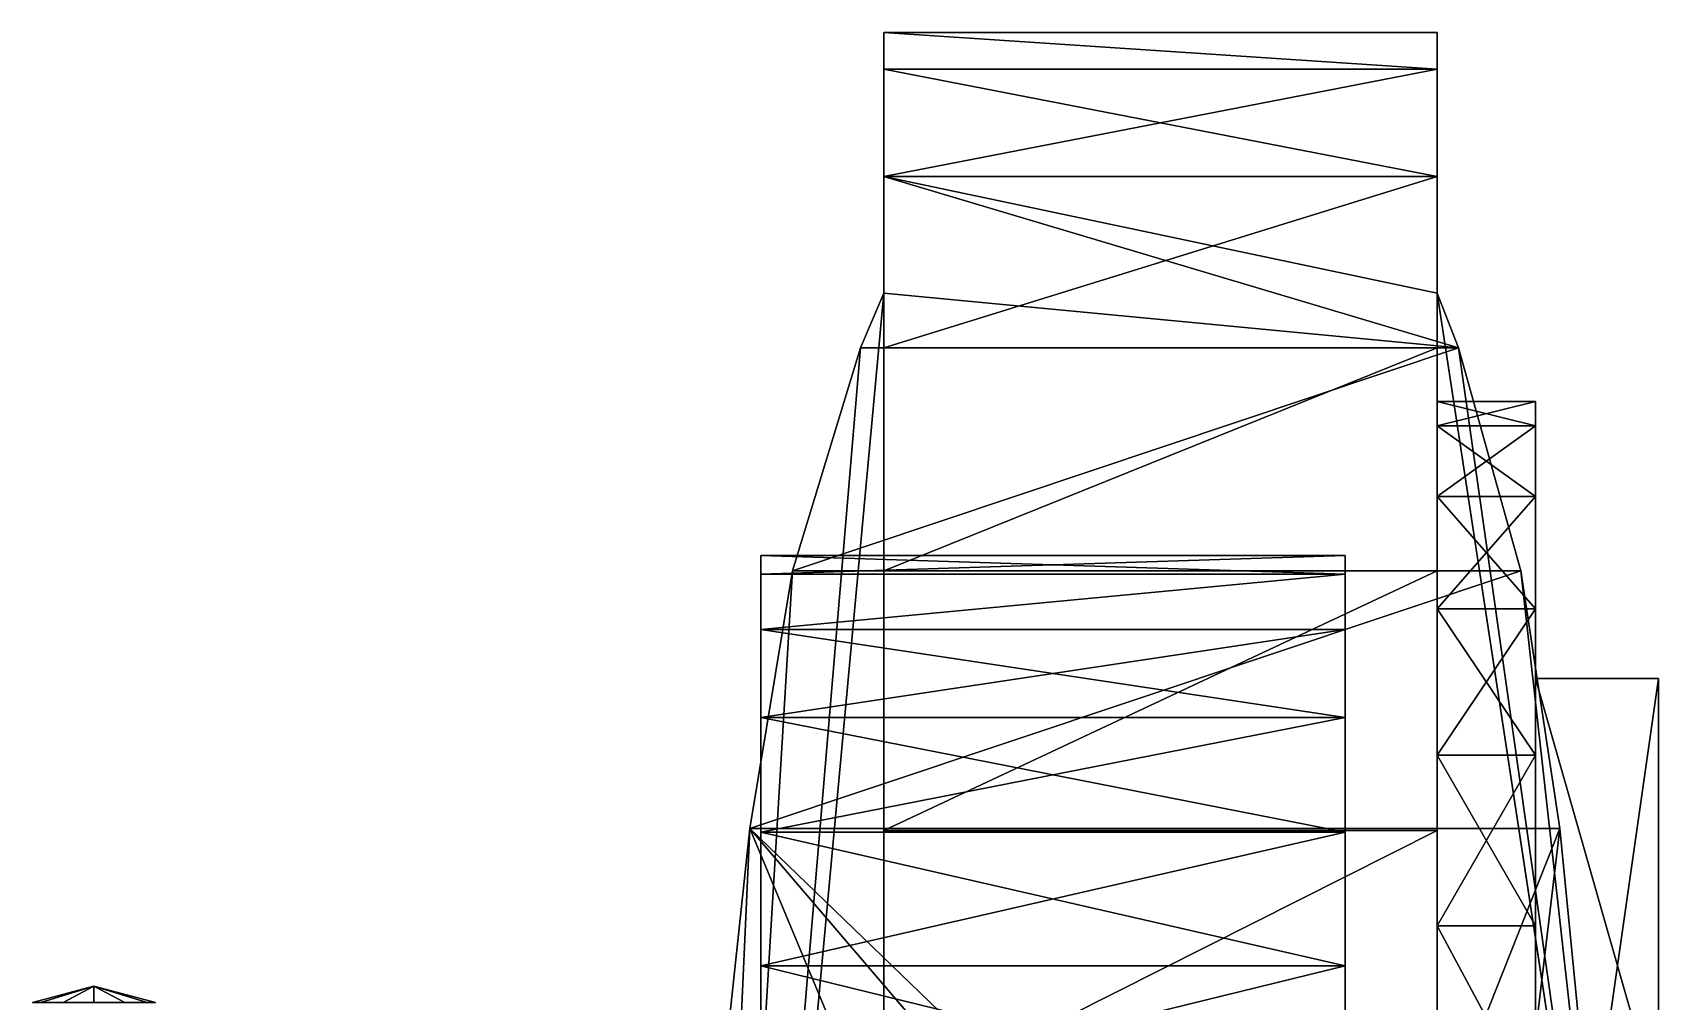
# Model space of a CAD drawing. Header units: metres. Extents: x -0.252 to 0.287, y 0.027 to 0.499.
# Drawn here: x -0.1835 to 0.0805, y 0.3415 to 0.499 of the extents above; entities that cross this region are included whole.
import ezdxf

# ---------------------------------------------------------------- set-up
doc = ezdxf.new("R2010")
doc.units = ezdxf.units.M

msp = doc.modelspace()

# ---------------------------------------------------------------- linework, layer by layer
at = {"layer": 'default', "color": 30}
for points in [[(0.045, 0.493032, 0.345288), (0.045, 0.498996, 0.3), (-0.045, 0.498996, 0.3), (0.045, 0.493032, 0.345288)], [(0.045, 0.493032, 0.345288), (-0.045, 0.498996, 0.3), (-0.045, 0.493032, 0.345288), (0.045, 0.493032, 0.345288)], [(0.045, 0.493032, 0.254712), (-0.045, 0.493032, 0.254712), (-0.045, 0.498996, 0.3), (0.045, 0.493032, 0.254712)], [(0.045, 0.493032, 0.254712), (-0.045, 0.498996, 0.3), (0.045, 0.498996, 0.3), (0.045, 0.493032, 0.254712)], [(-0.045, 0.369288, 0.469032), (-0.045, 0.493032, 0.345288), (-0.045, 0.498996, 0.3), (-0.045, 0.369288, 0.469032)], [(-0.045, 0.369288, 0.469032), (-0.045, 0.498996, 0.3), (-0.045, 0.493032, 0.254712), (-0.045, 0.369288, 0.469032)], [(0.045, 0.423588, 0.357504), (0.045, 0.493032, 0.254712), (0.045, 0.498996, 0.3), (0.045, 0.423588, 0.357504)], [(0.045, 0.405312, 0.381312), (0.045, 0.423588, 0.357504), (0.045, 0.498996, 0.3), (0.045, 0.405312, 0.381312)], [(0.045, 0.405312, 0.381312), (0.045, 0.498996, 0.3), (0.045, 0.493032, 0.345288), (0.045, 0.405312, 0.381312)], [(-0.045, 0.47556, 0.387504), (0.045, 0.47556, 0.387504), (0.045, 0.493032, 0.345288), (-0.045, 0.47556, 0.387504)], [(-0.045, 0.47556, 0.387504), (0.045, 0.493032, 0.345288), (-0.045, 0.493032, 0.345288), (-0.045, 0.47556, 0.387504)], [(-0.045, 0.493032, 0.254712), (0.045, 0.493032, 0.254712), (0.045, 0.47556, 0.212496), (-0.045, 0.493032, 0.254712)], [(-0.045, 0.493032, 0.254712), (0.045, 0.47556, 0.212496), (-0.045, 0.47556, 0.212496), (-0.045, 0.493032, 0.254712)], [(-0.045, 0.369288, 0.469032), (-0.045, 0.47556, 0.387504), (-0.045, 0.493032, 0.345288), (-0.045, 0.369288, 0.469032)], [(-0.045, 0.369288, 0.469032), (-0.045, 0.493032, 0.254712), (-0.045, 0.47556, 0.212496), (-0.045, 0.369288, 0.469032)], [(0.045, 0.435084, 0.32976), (0.045, 0.47556, 0.212496), (0.045, 0.493032, 0.254712), (0.045, 0.435084, 0.32976)], [(0.045, 0.423588, 0.357504), (0.045, 0.435084, 0.32976), (0.045, 0.493032, 0.254712), (0.045, 0.423588, 0.357504)], [(0.045, 0.381504, 0.399588), (0.045, 0.405312, 0.381312), (0.045, 0.493032, 0.345288), (0.045, 0.381504, 0.399588)], [(0.045, 0.381504, 0.399588), (0.045, 0.493032, 0.345288), (0.045, 0.47556, 0.387504), (0.045, 0.381504, 0.399588)], [(-0.045, 0.456612, 0.18582), (-0.045, 0.47556, 0.212496), (0.04848, 0.447744, 0.176256), (-0.045, 0.456612, 0.18582)], [(-0.045, 0.47556, 0.212496), (0.045, 0.456612, 0.18582), (0.04848, 0.447744, 0.176256), (-0.045, 0.47556, 0.212496)], [(-0.045, 0.47556, 0.212496), (0.045, 0.47556, 0.212496), (0.045, 0.456612, 0.18582), (-0.045, 0.47556, 0.212496)], [(0.045, 0.47556, 0.387504), (-0.045, 0.47556, 0.387504), (-0.045, 0.447744, 0.423744), (0.045, 0.47556, 0.387504)], [(0.045, 0.47556, 0.387504), (-0.045, 0.447744, 0.423744), (0.045, 0.447744, 0.423744), (0.045, 0.47556, 0.387504)], [(-0.045, 0.369288, 0.469032), (-0.045, 0.447744, 0.423744), (-0.045, 0.47556, 0.387504), (-0.045, 0.369288, 0.469032)], [(-0.045, 0.369288, 0.469032), (-0.045, 0.47556, 0.212496), (-0.045, 0.456612, 0.18582), (-0.045, 0.369288, 0.469032)], [(0.045, 0.435084, 0.32976), (0.045, 0.456612, 0.18582), (0.045, 0.47556, 0.212496), (0.045, 0.435084, 0.32976)], [(0.045, 0.35376, 0.411084), (0.045, 0.381504, 0.399588), (0.045, 0.47556, 0.387504), (0.045, 0.35376, 0.411084)], [(0.045, 0.35376, 0.411084), (0.045, 0.47556, 0.387504), (0.045, 0.447744, 0.423744), (0.045, 0.35376, 0.411084)], [(-0.080004, 0.078, 0.097824), (-0.045, 0.078, 0.18582), (-0.045, 0.456612, 0.18582), (-0.080004, 0.078, 0.097824)], [(-0.080004, 0.078, 0.097824), (-0.045, 0.456612, 0.18582), (-0.048804, 0.447744, 0.176256), (-0.080004, 0.078, 0.097824)], [(-0.048804, 0.447744, 0.176256), (-0.045, 0.456612, 0.18582), (0.04848, 0.447744, 0.176256), (-0.048804, 0.447744, 0.176256)], [(-0.045, 0.369288, 0.469032), (-0.045, 0.456612, 0.18582), (-0.045, 0.078, 0.18582), (-0.045, 0.369288, 0.469032)], [(0.045, 0.35376, 0.188916), (0.045, 0.337692, 0.18582), (0.045, 0.456612, 0.18582), (0.045, 0.35376, 0.188916)], [(0.077028, 0.246468, 0.097824), (0.04848, 0.447744, 0.176256), (0.045, 0.456612, 0.18582), (0.077028, 0.246468, 0.097824)], [(0.045, 0.381504, 0.200412), (0.045, 0.35376, 0.188916), (0.045, 0.456612, 0.18582), (0.045, 0.381504, 0.200412)], [(0.077928, 0.24048, 0.09534), (0.077028, 0.246468, 0.097824), (0.045, 0.456612, 0.18582), (0.077928, 0.24048, 0.09534)], [(0.077928, 0.24048, 0.09534), (0.045, 0.456612, 0.18582), (0.045, 0.337692, 0.18582), (0.077928, 0.24048, 0.09534)], [(0.045, 0.405312, 0.218688), (0.045, 0.381504, 0.200412), (0.045, 0.456612, 0.18582), (0.045, 0.405312, 0.218688)], [(0.045, 0.423588, 0.242496), (0.045, 0.405312, 0.218688), (0.045, 0.456612, 0.18582), (0.045, 0.423588, 0.242496)], [(0.045, 0.435084, 0.27024), (0.045, 0.423588, 0.242496), (0.045, 0.456612, 0.18582), (0.045, 0.435084, 0.27024)], [(0.045, 0.438996, 0.3), (0.045, 0.435084, 0.27024), (0.045, 0.456612, 0.18582), (0.045, 0.438996, 0.3)], [(0.045, 0.435084, 0.32976), (0.045, 0.438996, 0.3), (0.045, 0.456612, 0.18582), (0.045, 0.435084, 0.32976)], [(-0.080004, 0.078, 0.097824), (-0.048804, 0.447744, 0.176256), (-0.059868, 0.411504, 0.14844), (-0.080004, 0.078, 0.097824)], [(0.04848, 0.447744, 0.176256), (0.058608, 0.411504, 0.14844), (-0.059868, 0.411504, 0.14844), (0.04848, 0.447744, 0.176256)], [(0.04848, 0.447744, 0.176256), (-0.059868, 0.411504, 0.14844), (-0.048804, 0.447744, 0.176256), (0.04848, 0.447744, 0.176256)], [(0.045, 0.447744, 0.423744), (-0.045, 0.447744, 0.423744), (-0.045, 0.411504, 0.45156), (0.045, 0.447744, 0.423744)], [(0.045, 0.447744, 0.423744), (-0.045, 0.411504, 0.45156), (0.045, 0.411504, 0.45156), (0.045, 0.447744, 0.423744)], [(-0.045, 0.369288, 0.469032), (-0.045, 0.411504, 0.45156), (-0.045, 0.447744, 0.423744), (-0.045, 0.369288, 0.469032)], [(0.045, 0.324, 0.414996), (0.045, 0.35376, 0.411084), (0.045, 0.447744, 0.423744), (0.045, 0.324, 0.414996)], [(0.045, 0.324, 0.414996), (0.045, 0.447744, 0.423744), (0.045, 0.411504, 0.45156), (0.045, 0.324, 0.414996)], [(0.077028, 0.246468, 0.097824), (0.058608, 0.411504, 0.14844), (0.04848, 0.447744, 0.176256), (0.077028, 0.246468, 0.097824)], [(0.060996, 0.438996, 0.3), (0.060996, 0.435084, 0.27024), (0.045, 0.435084, 0.27024), (0.060996, 0.438996, 0.3)], [(0.060996, 0.438996, 0.3), (0.045, 0.435084, 0.27024), (0.045, 0.438996, 0.3), (0.060996, 0.438996, 0.3)], [(0.060996, 0.435084, 0.32976), (0.060996, 0.438996, 0.3), (0.045, 0.438996, 0.3), (0.060996, 0.435084, 0.32976)], [(0.060996, 0.435084, 0.32976), (0.045, 0.438996, 0.3), (0.045, 0.435084, 0.32976), (0.060996, 0.435084, 0.32976)], [(0.060996, 0.405312, 0.381312), (0.060996, 0.435084, 0.27024), (0.060996, 0.438996, 0.3), (0.060996, 0.405312, 0.381312)], [(0.060996, 0.405312, 0.381312), (0.060996, 0.438996, 0.3), (0.060996, 0.435084, 0.32976), (0.060996, 0.405312, 0.381312)], [(0.060996, 0.423588, 0.357504), (0.060996, 0.435084, 0.32976), (0.045, 0.435084, 0.32976), (0.060996, 0.423588, 0.357504)], [(0.060996, 0.423588, 0.357504), (0.045, 0.435084, 0.32976), (0.045, 0.423588, 0.357504), (0.060996, 0.423588, 0.357504)], [(0.060996, 0.435084, 0.27024), (0.060996, 0.423588, 0.242496), (0.045, 0.423588, 0.242496), (0.060996, 0.435084, 0.27024)], [(0.060996, 0.435084, 0.27024), (0.045, 0.423588, 0.242496), (0.045, 0.435084, 0.27024), (0.060996, 0.435084, 0.27024)], [(0.060996, 0.405312, 0.381312), (0.060996, 0.423588, 0.242496), (0.060996, 0.435084, 0.27024), (0.060996, 0.405312, 0.381312)], [(0.060996, 0.405312, 0.381312), (0.060996, 0.435084, 0.32976), (0.060996, 0.423588, 0.357504), (0.060996, 0.405312, 0.381312)], [(0.060996, 0.405312, 0.381312), (0.060996, 0.423588, 0.357504), (0.045, 0.423588, 0.357504), (0.060996, 0.405312, 0.381312)], [(0.060996, 0.405312, 0.381312), (0.045, 0.423588, 0.357504), (0.045, 0.405312, 0.381312), (0.060996, 0.405312, 0.381312)], [(0.060996, 0.423588, 0.242496), (0.060996, 0.405312, 0.218688), (0.045, 0.405312, 0.218688), (0.060996, 0.423588, 0.242496)], [(0.060996, 0.423588, 0.242496), (0.045, 0.405312, 0.218688), (0.045, 0.423588, 0.242496), (0.060996, 0.423588, 0.242496)], [(0.060996, 0.405312, 0.381312), (0.060996, 0.405312, 0.218688), (0.060996, 0.423588, 0.242496), (0.060996, 0.405312, 0.381312)], [(-0.065004, 0.414, 0.3), (0.03, 0.414, 0.3), (0.03, 0.410928, 0.276708), (-0.065004, 0.414, 0.3)], [(-0.065004, 0.414, 0.3), (0.03, 0.410928, 0.276708), (-0.065004, 0.410928, 0.276708), (-0.065004, 0.414, 0.3)], [(-0.065004, 0.410928, 0.323292), (0.03, 0.410928, 0.323292), (0.03, 0.414, 0.3), (-0.065004, 0.410928, 0.323292)], [(-0.065004, 0.410928, 0.323292), (0.03, 0.414, 0.3), (-0.065004, 0.414, 0.3), (-0.065004, 0.410928, 0.323292)], [(-0.065004, 0.279, 0.22206), (-0.065004, 0.410928, 0.323292), (-0.065004, 0.414, 0.3), (-0.065004, 0.279, 0.22206)], [(-0.065004, 0.279, 0.22206), (-0.065004, 0.414, 0.3), (-0.065004, 0.410928, 0.276708), (-0.065004, 0.279, 0.22206)], [(0.03, 0.237072, 0.276708), (0.03, 0.410928, 0.276708), (0.03, 0.414, 0.3), (0.03, 0.237072, 0.276708)], [(0.03, 0.237072, 0.276708), (0.03, 0.414, 0.3), (0.03, 0.410928, 0.323292), (0.03, 0.237072, 0.276708)], [(-0.080004, 0.078, 0.097824), (-0.059868, 0.411504, 0.14844), (-0.066792, 0.369588, 0.13104), (-0.080004, 0.078, 0.097824)], [(0.058608, 0.411504, 0.14844), (0.064932, 0.369588, 0.13104), (-0.066792, 0.369588, 0.13104), (0.058608, 0.411504, 0.14844)], [(0.058608, 0.411504, 0.14844), (-0.066792, 0.369588, 0.13104), (-0.059868, 0.411504, 0.14844), (0.058608, 0.411504, 0.14844)], [(-0.065004, 0.40194, 0.255), (-0.065004, 0.410928, 0.276708), (0.03, 0.410928, 0.276708), (-0.065004, 0.40194, 0.255)], [(-0.065004, 0.40194, 0.255), (0.03, 0.410928, 0.276708), (0.03, 0.40194, 0.255), (-0.065004, 0.40194, 0.255)], [(-0.065004, 0.40194, 0.345), (0.03, 0.40194, 0.345), (0.03, 0.410928, 0.323292), (-0.065004, 0.40194, 0.345)], [(-0.065004, 0.40194, 0.345), (0.03, 0.410928, 0.323292), (-0.065004, 0.410928, 0.323292), (-0.065004, 0.40194, 0.345)], [(-0.065004, 0.279, 0.22206), (-0.065004, 0.40194, 0.345), (-0.065004, 0.410928, 0.323292), (-0.065004, 0.279, 0.22206)], [(-0.065004, 0.279, 0.22206), (-0.065004, 0.410928, 0.276708), (-0.065004, 0.40194, 0.255), (-0.065004, 0.279, 0.22206)], [(0.045, 0.411504, 0.45156), (-0.045, 0.411504, 0.45156), (-0.045, 0.369288, 0.469032), (0.045, 0.411504, 0.45156)], [(0.045, 0.411504, 0.45156), (-0.045, 0.369288, 0.469032), (0.045, 0.369288, 0.469032), (0.045, 0.411504, 0.45156)], [(0.03, 0.237072, 0.276708), (0.03, 0.40194, 0.255), (0.03, 0.410928, 0.276708), (0.03, 0.237072, 0.276708)], [(0.03, 0.237072, 0.276708), (0.03, 0.410928, 0.323292), (0.03, 0.40194, 0.345), (0.03, 0.237072, 0.276708)], [(0.045, 0.29424, 0.411084), (0.045, 0.324, 0.414996), (0.045, 0.411504, 0.45156), (0.045, 0.29424, 0.411084)], [(0.045, 0.29424, 0.411084), (0.045, 0.411504, 0.45156), (0.045, 0.369288, 0.469032), (0.045, 0.29424, 0.411084)], [(0.077028, 0.246468, 0.097824), (0.064932, 0.369588, 0.13104), (0.058608, 0.411504, 0.14844), (0.077028, 0.246468, 0.097824)], [(0.060996, 0.381504, 0.399588), (0.060996, 0.405312, 0.381312), (0.045, 0.405312, 0.381312), (0.060996, 0.381504, 0.399588)], [(0.060996, 0.381504, 0.399588), (0.045, 0.405312, 0.381312), (0.045, 0.381504, 0.399588), (0.060996, 0.381504, 0.399588)], [(0.060996, 0.405312, 0.218688), (0.060996, 0.381504, 0.200412), (0.045, 0.381504, 0.200412), (0.060996, 0.405312, 0.218688)], [(0.060996, 0.405312, 0.218688), (0.045, 0.381504, 0.200412), (0.045, 0.405312, 0.218688), (0.060996, 0.405312, 0.218688)], [(0.060996, 0.405312, 0.381312), (0.060996, 0.381504, 0.399588), (0.060996, 0.35376, 0.411084), (0.060996, 0.405312, 0.381312)], [(0.060996, 0.405312, 0.381312), (0.060996, 0.35376, 0.411084), (0.060996, 0.324, 0.414996), (0.060996, 0.405312, 0.381312)], [(0.060996, 0.405312, 0.381312), (0.060996, 0.324, 0.414996), (0.060996, 0.29424, 0.411084), (0.060996, 0.405312, 0.381312)], [(0.060996, 0.405312, 0.381312), (0.060996, 0.29424, 0.411084), (0.060996, 0.266496, 0.399588), (0.060996, 0.405312, 0.381312)], [(0.060996, 0.405312, 0.381312), (0.060996, 0.266496, 0.399588), (0.060996, 0.242688, 0.381312), (0.060996, 0.405312, 0.381312)], [(0.060996, 0.405312, 0.381312), (0.060996, 0.242688, 0.381312), (0.060996, 0.224412, 0.357504), (0.060996, 0.405312, 0.381312)], [(0.060996, 0.405312, 0.381312), (0.060996, 0.224412, 0.357504), (0.060996, 0.212916, 0.32976), (0.060996, 0.405312, 0.381312)], [(0.060996, 0.405312, 0.381312), (0.060996, 0.212916, 0.32976), (0.060996, 0.209004, 0.3), (0.060996, 0.405312, 0.381312)], [(0.060996, 0.405312, 0.381312), (0.060996, 0.209004, 0.3), (0.060996, 0.212916, 0.27024), (0.060996, 0.405312, 0.381312)], [(0.060996, 0.405312, 0.381312), (0.060996, 0.212916, 0.27024), (0.060996, 0.224412, 0.242496), (0.060996, 0.405312, 0.381312)], [(0.060996, 0.405312, 0.381312), (0.060996, 0.224412, 0.242496), (0.060996, 0.242688, 0.218688), (0.060996, 0.405312, 0.381312)], [(0.060996, 0.405312, 0.381312), (0.060996, 0.242688, 0.218688), (0.060996, 0.266496, 0.200412), (0.060996, 0.405312, 0.381312)], [(0.060996, 0.405312, 0.381312), (0.060996, 0.266496, 0.200412), (0.060996, 0.29424, 0.188916), (0.060996, 0.405312, 0.381312)], [(0.060996, 0.405312, 0.381312), (0.060996, 0.29424, 0.188916), (0.060996, 0.324, 0.185004), (0.060996, 0.405312, 0.381312)], [(0.060996, 0.405312, 0.381312), (0.060996, 0.324, 0.185004), (0.060996, 0.35376, 0.188916), (0.060996, 0.405312, 0.381312)], [(0.060996, 0.405312, 0.381312), (0.060996, 0.35376, 0.188916), (0.060996, 0.381504, 0.200412), (0.060996, 0.405312, 0.381312)], [(0.060996, 0.405312, 0.381312), (0.060996, 0.381504, 0.200412), (0.060996, 0.405312, 0.218688), (0.060996, 0.405312, 0.381312)], [(-0.065004, 0.387636, 0.236364), (-0.065004, 0.40194, 0.255), (0.03, 0.40194, 0.255), (-0.065004, 0.387636, 0.236364)], [(-0.065004, 0.387636, 0.236364), (0.03, 0.40194, 0.255), (0.03, 0.387636, 0.236364), (-0.065004, 0.387636, 0.236364)], [(-0.065004, 0.40194, 0.345), (-0.065004, 0.387636, 0.363636), (0.03, 0.387636, 0.363636), (-0.065004, 0.40194, 0.345)], [(-0.065004, 0.40194, 0.345), (0.03, 0.387636, 0.363636), (0.03, 0.40194, 0.345), (-0.065004, 0.40194, 0.345)], [(-0.065004, 0.279, 0.22206), (-0.065004, 0.387636, 0.363636), (-0.065004, 0.40194, 0.345), (-0.065004, 0.279, 0.22206)], [(-0.065004, 0.279, 0.22206), (-0.065004, 0.40194, 0.255), (-0.065004, 0.387636, 0.236364), (-0.065004, 0.279, 0.22206)], [(0.03, 0.237072, 0.276708), (0.03, 0.387636, 0.236364), (0.03, 0.40194, 0.255), (0.03, 0.237072, 0.276708)], [(0.03, 0.237072, 0.276708), (0.03, 0.40194, 0.345), (0.03, 0.387636, 0.363636), (0.03, 0.237072, 0.276708)], [(-0.065004, 0.369, 0.22206), (-0.065004, 0.387636, 0.236364), (0.03, 0.387636, 0.236364), (-0.065004, 0.369, 0.22206)], [(-0.065004, 0.369, 0.22206), (0.03, 0.387636, 0.236364), (0.03, 0.369, 0.22206), (-0.065004, 0.369, 0.22206)], [(-0.065004, 0.387636, 0.363636), (-0.065004, 0.369, 0.37794), (0.03, 0.369, 0.37794), (-0.065004, 0.387636, 0.363636)], [(-0.065004, 0.387636, 0.363636), (0.03, 0.369, 0.37794), (0.03, 0.387636, 0.363636), (-0.065004, 0.387636, 0.363636)], [(-0.065004, 0.279, 0.22206), (-0.065004, 0.369, 0.37794), (-0.065004, 0.387636, 0.363636), (-0.065004, 0.279, 0.22206)], [(-0.065004, 0.279, 0.22206), (-0.065004, 0.387636, 0.236364), (-0.065004, 0.369, 0.22206), (-0.065004, 0.279, 0.22206)], [(0.03, 0.237072, 0.276708), (0.03, 0.369, 0.22206), (0.03, 0.387636, 0.236364), (0.03, 0.237072, 0.276708)], [(0.03, 0.237072, 0.276708), (0.03, 0.387636, 0.363636), (0.03, 0.369, 0.37794), (0.03, 0.237072, 0.276708)], [(0.060996, 0.35376, 0.411084), (0.060996, 0.381504, 0.399588), (0.045, 0.381504, 0.399588), (0.060996, 0.35376, 0.411084)], [(0.060996, 0.35376, 0.411084), (0.045, 0.381504, 0.399588), (0.045, 0.35376, 0.411084), (0.060996, 0.35376, 0.411084)], [(0.060996, 0.381504, 0.200412), (0.060996, 0.35376, 0.188916), (0.045, 0.35376, 0.188916), (0.060996, 0.381504, 0.200412)], [(0.060996, 0.381504, 0.200412), (0.045, 0.35376, 0.188916), (0.045, 0.381504, 0.200412), (0.060996, 0.381504, 0.200412)], [(-0.080004, 0.078, 0.097824), (-0.066792, 0.369588, 0.13104), (-0.080004, 0.246468, 0.097824), (-0.080004, 0.078, 0.097824)], [(-0.028476, 0.277704, 0.106248), (-0.080004, 0.246468, 0.097824), (-0.066792, 0.369588, 0.13104), (-0.028476, 0.277704, 0.106248)], [(0, 0.2916, 0.110004), (-0.028476, 0.277704, 0.106248), (-0.066792, 0.369588, 0.13104), (0, 0.2916, 0.110004)], [(0.028476, 0.277704, 0.106248), (0, 0.2916, 0.110004), (-0.066792, 0.369588, 0.13104), (0.028476, 0.277704, 0.106248)], [(0.028476, 0.277704, 0.106248), (-0.066792, 0.369588, 0.13104), (0.064932, 0.369588, 0.13104), (0.028476, 0.277704, 0.106248)], [(-0.065004, 0.347292, 0.213072), (-0.065004, 0.369, 0.22206), (0.03, 0.369, 0.22206), (-0.065004, 0.347292, 0.213072)], [(-0.065004, 0.347292, 0.213072), (0.03, 0.369, 0.22206), (0.03, 0.347292, 0.213072), (-0.065004, 0.347292, 0.213072)], [(-0.065004, 0.369, 0.37794), (-0.065004, 0.347292, 0.386928), (0.03, 0.347292, 0.386928), (-0.065004, 0.369, 0.37794)], [(-0.065004, 0.369, 0.37794), (0.03, 0.347292, 0.386928), (0.03, 0.369, 0.37794), (-0.065004, 0.369, 0.37794)], [(-0.065004, 0.279, 0.22206), (-0.065004, 0.347292, 0.386928), (-0.065004, 0.369, 0.37794), (-0.065004, 0.279, 0.22206)], [(-0.065004, 0.279, 0.22206), (-0.065004, 0.369, 0.22206), (-0.065004, 0.347292, 0.213072), (-0.065004, 0.279, 0.22206)], [(0.045, 0.369288, 0.469032), (-0.045, 0.369288, 0.469032), (-0.045, 0.324, 0.474996), (0.045, 0.369288, 0.469032)], [(0.045, 0.369288, 0.469032), (-0.045, 0.324, 0.474996), (0.045, 0.324, 0.474996), (0.045, 0.369288, 0.469032)], [(-0.045, 0.228672, 0.390024), (-0.045, 0.324, 0.474996), (-0.045, 0.369288, 0.469032), (-0.045, 0.228672, 0.390024)], [(-0.045, 0.369288, 0.469032), (-0.045, 0.078, 0.18582), (-0.045, 0.078, 0.258), (-0.045, 0.369288, 0.469032)], [(-0.045, 0.369288, 0.469032), (-0.045, 0.078, 0.258), (-0.045, 0.226392, 0.387996), (-0.045, 0.369288, 0.469032)], [(-0.045, 0.226392, 0.387996), (-0.045, 0.228672, 0.390024), (-0.045, 0.369288, 0.469032), (-0.045, 0.226392, 0.387996)], [(0.064932, 0.369588, 0.13104), (0.050304, 0.246468, 0.097824), (0.028476, 0.277704, 0.106248), (0.064932, 0.369588, 0.13104)], [(0.03, 0.237072, 0.276708), (0.03, 0.347292, 0.213072), (0.03, 0.369, 0.22206), (0.03, 0.237072, 0.276708)], [(0.03, 0.237072, 0.276708), (0.03, 0.369, 0.37794), (0.03, 0.347292, 0.386928), (0.03, 0.237072, 0.276708)], [(0.045, 0.266496, 0.399588), (0.045, 0.29424, 0.411084), (0.045, 0.369288, 0.469032), (0.045, 0.266496, 0.399588)], [(0.045, 0.266496, 0.399588), (0.045, 0.369288, 0.469032), (0.045, 0.324, 0.474996), (0.045, 0.266496, 0.399588)], [(0.064932, 0.369588, 0.13104), (0.077028, 0.246468, 0.097824), (0.050304, 0.246468, 0.097824), (0.064932, 0.369588, 0.13104)], [(0.060996, 0.324, 0.414996), (0.060996, 0.35376, 0.411084), (0.045, 0.35376, 0.411084), (0.060996, 0.324, 0.414996)], [(0.060996, 0.324, 0.414996), (0.045, 0.35376, 0.411084), (0.045, 0.324, 0.414996), (0.060996, 0.324, 0.414996)], [(0.045, 0.35376, 0.188916), (0.060996, 0.324, 0.185004), (0.045, 0.337692, 0.18582), (0.045, 0.35376, 0.188916)], [(0.060996, 0.35376, 0.188916), (0.060996, 0.324, 0.185004), (0.045, 0.35376, 0.188916), (0.060996, 0.35376, 0.188916)], [(-0.065004, 0.324, 0.21), (-0.065004, 0.347292, 0.213072), (0.03, 0.347292, 0.213072), (-0.065004, 0.324, 0.21)], [(-0.065004, 0.324, 0.21), (0.03, 0.347292, 0.213072), (0.03, 0.324, 0.21), (-0.065004, 0.324, 0.21)], [(-0.065004, 0.347292, 0.386928), (-0.065004, 0.324, 0.39), (0.03, 0.324, 0.39), (-0.065004, 0.347292, 0.386928)], [(-0.065004, 0.347292, 0.386928), (0.03, 0.324, 0.39), (0.03, 0.347292, 0.386928), (-0.065004, 0.347292, 0.386928)], [(-0.065004, 0.279, 0.22206), (-0.065004, 0.324, 0.39), (-0.065004, 0.347292, 0.386928), (-0.065004, 0.279, 0.22206)], [(-0.065004, 0.279, 0.22206), (-0.065004, 0.347292, 0.213072), (-0.065004, 0.324, 0.21), (-0.065004, 0.279, 0.22206)], [(0.03, 0.237072, 0.276708), (0.03, 0.324, 0.21), (0.03, 0.347292, 0.213072), (0.03, 0.237072, 0.276708)], [(0.03, 0.237072, 0.276708), (0.03, 0.347292, 0.386928), (0.03, 0.324, 0.39), (0.03, 0.237072, 0.276708)]]:
    msp.add_3dface(points, dxfattribs=at)
at = {"layer": 'default', "color": 251}
for points in [[(0.060996, 0.393996, 0.369996), (0.060996, 0.393996, 0.230004), (0.060996, 0.254004, 0.230004), (0.060996, 0.393996, 0.369996)], [(0.060996, 0.393996, 0.369996), (0.060996, 0.254004, 0.230004), (0.060996, 0.254004, 0.369996), (0.060996, 0.393996, 0.369996)], [(0.081, 0.324, 0.369996), (0.081, 0.393996, 0.369996), (0.060996, 0.393996, 0.369996), (0.081, 0.324, 0.369996)], [(0.081, 0.324, 0.369996), (0.060996, 0.393996, 0.369996), (0.060996, 0.254004, 0.369996), (0.081, 0.324, 0.369996)], [(0.081, 0.393996, 0.3), (0.081, 0.393996, 0.230004), (0.060996, 0.393996, 0.230004), (0.081, 0.393996, 0.3)], [(0.081, 0.393996, 0.3), (0.060996, 0.393996, 0.230004), (0.060996, 0.393996, 0.369996), (0.081, 0.393996, 0.3)], [(0.081, 0.393996, 0.3), (0.060996, 0.393996, 0.369996), (0.081, 0.393996, 0.369996), (0.081, 0.393996, 0.3)], [(0.081, 0.393996, 0.230004), (0.081, 0.254004, 0.230004), (0.060996, 0.254004, 0.230004), (0.081, 0.393996, 0.230004)], [(0.081, 0.393996, 0.230004), (0.060996, 0.254004, 0.230004), (0.060996, 0.393996, 0.230004), (0.081, 0.393996, 0.230004)]]:
    msp.add_3dface(points, dxfattribs=at)
at = {"layer": 'default', "color": 253}
for points in [[(-0.183492, 0.341304, 0.3), (-0.173484, 0.343992, 0.3), (-0.182148, 0.341304, 0.294996), (-0.183492, 0.341304, 0.3)], [(-0.182148, 0.341304, 0.305004), (-0.173484, 0.343992, 0.3), (-0.183492, 0.341304, 0.3), (-0.182148, 0.341304, 0.305004)], [(-0.182148, 0.341304, 0.294996), (-0.173484, 0.343992, 0.3), (-0.178488, 0.341304, 0.291336), (-0.182148, 0.341304, 0.294996)], [(-0.178488, 0.341304, 0.308664), (-0.173484, 0.343992, 0.3), (-0.182148, 0.341304, 0.305004), (-0.178488, 0.341304, 0.308664)], [(-0.178488, 0.341304, 0.291336), (-0.173484, 0.343992, 0.3), (-0.173484, 0.341304, 0.290004), (-0.178488, 0.341304, 0.291336)], [(-0.173484, 0.341304, 0.309996), (-0.173484, 0.343992, 0.3), (-0.178488, 0.341304, 0.308664), (-0.173484, 0.341304, 0.309996)], [(-0.168492, 0.341304, 0.308664), (-0.173484, 0.343992, 0.3), (-0.173484, 0.341304, 0.309996), (-0.168492, 0.341304, 0.308664)], [(-0.164832, 0.341304, 0.305004), (-0.173484, 0.343992, 0.3), (-0.168492, 0.341304, 0.308664), (-0.164832, 0.341304, 0.305004)], [(-0.163488, 0.341304, 0.3), (-0.173484, 0.343992, 0.3), (-0.164832, 0.341304, 0.305004), (-0.163488, 0.341304, 0.3)], [(-0.164832, 0.341304, 0.294996), (-0.173484, 0.343992, 0.3), (-0.163488, 0.341304, 0.3), (-0.164832, 0.341304, 0.294996)], [(-0.168492, 0.341304, 0.291336), (-0.173484, 0.343992, 0.3), (-0.164832, 0.341304, 0.294996), (-0.168492, 0.341304, 0.291336)], [(-0.173484, 0.341304, 0.290004), (-0.173484, 0.343992, 0.3), (-0.168492, 0.341304, 0.291336), (-0.173484, 0.341304, 0.290004)]]:
    msp.add_3dface(points, dxfattribs=at)

doc.saveas('drawing.dxf')
